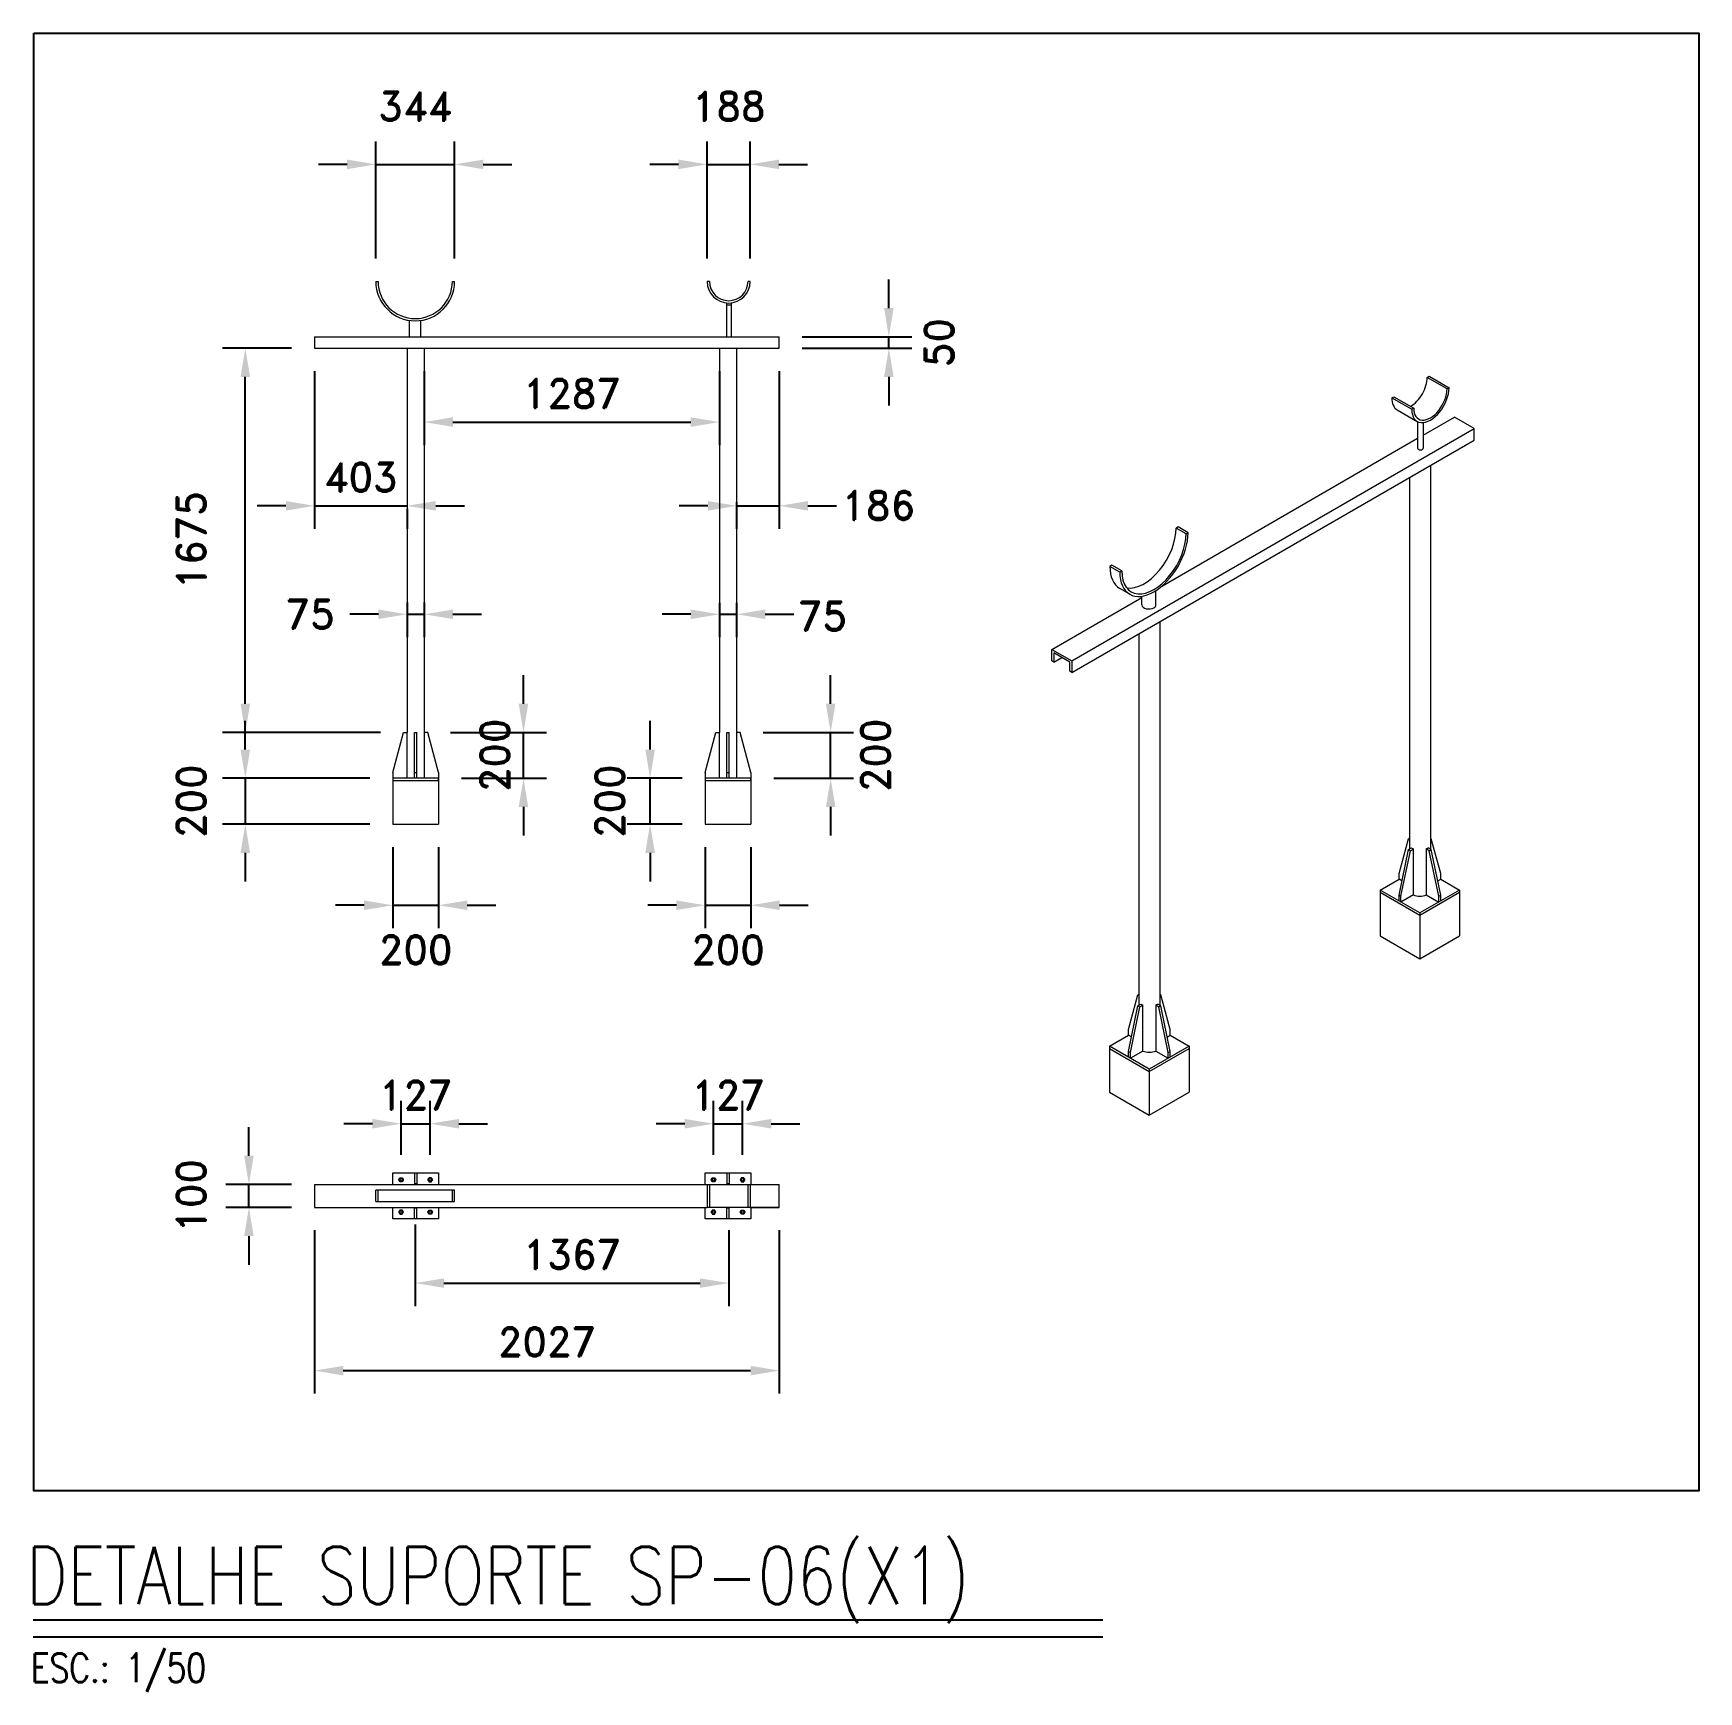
# Model space of a CAD drawing. Header units: millimetres. Extents: x -312439 to 477422, y -331570 to 212570.
# Drawn here: x 459876 to 467138, y 43130 to 50361 of the extents above; entities that cross this region are included whole.
import ezdxf
from ezdxf.enums import TextEntityAlignment as Align

# ---------------------------------------------------------------- set-up
doc = ezdxf.new("R2010")
doc.units = ezdxf.units.MM
for name, color, linetype in [('1', 7, 'Continuous'), ('2', 2, 'Continuous'), ('4', 4, 'Continuous')]:
    doc.layers.add(name, color=color, linetype=linetype)
doc.styles.add('ROMAND', font='ROMAND.SHX')
doc.styles.add('ROMANS', font='romans.shx', dxfattribs={"height": 187.5})
doc.dimstyles.new('1-50 (MILIMETRO)', dxfattribs={"dimscale": 0, "dimtxt": 125, "dimasz": 125, "dimexe": 100, "dimexo": 100, "dimgap": 50, "dimtad": 0, "dimdec": 0, "dimzin": 0, "dimdsep": 46, "dimtxsty": 'ROMAND', "dimcen": -390, "dimclrd": 1, "dimclre": 1, "dimclrt": 3, "dimadec": 0, "dimazin": 0, "dimtfac": 1, "dimtdec": 0, "dimtix": 1, "dimtmove": 2, "dimatfit": 2, "dimfxl": 1, "dimtvp": 1, "dimtolj": 1, "dimtzin": 0, "dimarcsym": 0})

# ---------------------------------------------------------------- blocks, each defined once
blk = doc.blocks.new('*D407')
at = {"color": 1, "lineweight": -2, "transparency": 16777216}
for p, q in [((461369.5, 49379.3), (461369.5, 49889.7)), ((461713.3, 49379.3), (461713.3, 49889.7)), ((461244.5, 49789.7), (461119.5, 49789.7)), ((461369.5, 49789.7), (461713.3, 49789.7)), ((461838.3, 49789.7), (461963.3, 49789.7))]:
    blk.add_line(p, q, dxfattribs=at)
at = {"color": 1, "transparency": 16777216}
for points in [[(461244.5, 49810.6), (461244.5, 49768.9), (461369.5, 49789.7)], [(461838.3, 49810.6), (461838.3, 49768.9), (461713.3, 49789.7)]]:
    blk.add_solid(points, dxfattribs=at)
at = {"layer": 'Defpoints', "color": 0, "transparency": 16777216}
for p in [(461713.3, 49789.7), (461369.5, 49279.3), (461713.3, 49279.3)]:
    blk.add_point(p, dxfattribs=at)
at = {"color": 3, "transparency": 16777216, "insert": (461541.4, 50043.5), "char_height": 125, "attachment_point": 5, "style": 'ROMAND'}
blk.add_mtext('\\A1;344', dxfattribs=at)
blk = doc.blocks.new('*D408')
at = {"color": 1, "lineweight": -2, "transparency": 16777216}
for p, q in [((462814.3, 49379.3), (462814.3, 49889.7)), ((463002.6, 49379.3), (463002.6, 49889.7)), ((462689.3, 49789.7), (462564.3, 49789.7)), ((462814.3, 49789.7), (463002.6, 49789.7)), ((463127.6, 49789.7), (463252.6, 49789.7))]:
    blk.add_line(p, q, dxfattribs=at)
at = {"color": 1, "transparency": 16777216}
for points in [[(462689.3, 49810.6), (462689.3, 49768.9), (462814.3, 49789.7)], [(463127.6, 49810.6), (463127.6, 49768.9), (463002.6, 49789.7)]]:
    blk.add_solid(points, dxfattribs=at)
at = {"layer": 'Defpoints', "color": 0, "transparency": 16777216}
for p in [(463002.6, 49789.7), (462814.3, 49279.3), (463002.6, 49279.3)]:
    blk.add_point(p, dxfattribs=at)
at = {"color": 3, "transparency": 16777216, "insert": (462908.4, 50043.5), "char_height": 125, "attachment_point": 5, "style": 'ROMAND'}
blk.add_mtext('\\A1;188', dxfattribs=at)
blk = doc.blocks.new('*D409')
at = {"color": 1, "lineweight": -2, "transparency": 16777216}
for p, q in [((463606.7, 49162.8), (463606.7, 49287.8)), ((463229, 49037.8), (463706.7, 49037.8)), ((463606.7, 48987.8), (463606.7, 49037.8)), ((463229, 48987.8), (463706.7, 48987.8)), ((463606.7, 48862.8), (463606.7, 48737.8))]:
    blk.add_line(p, q, dxfattribs=at)
at = {"color": 1, "transparency": 16777216}
for points in [[(463585.9, 49162.8), (463627.5, 49162.8), (463606.7, 49037.8)], [(463585.9, 48862.8), (463627.5, 48862.8), (463606.7, 48987.8)]]:
    blk.add_solid(points, dxfattribs=at)
at = {"layer": 'Defpoints', "color": 0, "transparency": 16777216}
for p in [(463129, 49037.8), (463606.7, 49037.8), (463129, 48987.8)]:
    blk.add_point(p, dxfattribs=at)
at = {"color": 3, "transparency": 16777216, "insert": (463825.4, 49012.7), "char_height": 125, "attachment_point": 5, "rotation": 90, "style": 'ROMAND'}
blk.add_mtext('\\A1;50', dxfattribs=at)
blk = doc.blocks.new('*D410')
at = {"color": 1, "lineweight": -2, "transparency": 16777216}
for p, q in [((461102.4, 48887.8), (461102.4, 48200.8)), ((460977.4, 48300.8), (460852.4, 48300.8)), ((461102.4, 48300.8), (461505.7, 48300.8)), ((461630.7, 48300.8), (461755.7, 48300.8)), ((461505.7, 48288.1), (461505.7, 48200.8))]:
    blk.add_line(p, q, dxfattribs=at)
at = {"color": 1, "transparency": 16777216}
for points in [[(460977.4, 48321.6), (460977.4, 48279.9), (461102.4, 48300.8)], [(461630.7, 48321.6), (461630.7, 48279.9), (461505.7, 48300.8)]]:
    blk.add_solid(points, dxfattribs=at)
at = {"layer": 'Defpoints', "color": 0, "transparency": 16777216}
for p in [(461102.4, 48987.8), (461505.7, 48388.1), (461505.7, 48300.8)]:
    blk.add_point(p, dxfattribs=at)
at = {"color": 3, "transparency": 16777216, "insert": (461304.1, 48425.8), "char_height": 125, "attachment_point": 5, "style": 'ROMAND'}
blk.add_mtext('\\A1;403', dxfattribs=at)
blk = doc.blocks.new('*D411')
at = {"color": 1, "lineweight": -2, "transparency": 16777216}
for p, q in [((461580.7, 48887.8), (461580.7, 48566)), ((462867.9, 48887.8), (462867.9, 48566)), ((461705.7, 48666), (462742.9, 48666))]:
    blk.add_line(p, q, dxfattribs=at)
at = {"color": 1, "transparency": 16777216}
for points in [[(461705.7, 48686.9), (461705.7, 48645.2), (461580.7, 48666)], [(462742.9, 48686.9), (462742.9, 48645.2), (462867.9, 48666)]]:
    blk.add_solid(points, dxfattribs=at)
at = {"layer": 'Defpoints', "color": 0, "transparency": 16777216}
for p in [(461580.7, 48987.8), (462867.9, 48987.8), (462867.9, 48666)]:
    blk.add_point(p, dxfattribs=at)
at = {"color": 3, "transparency": 16777216, "insert": (462224.3, 48791), "char_height": 125, "attachment_point": 5, "style": 'ROMAND'}
blk.add_mtext('\\A1;1287', dxfattribs=at)
blk = doc.blocks.new('*D404')
at = {"color": 1, "lineweight": -2, "transparency": 16777216}
for p, q in [((463129, 48887.8), (463129, 48200.8)), ((462817.9, 48300.8), (462692.9, 48300.8)), ((462942.9, 48316.5), (462942.9, 48200.8)), ((462942.9, 48300.8), (463129, 48300.8)), ((463254, 48300.8), (463379, 48300.8))]:
    blk.add_line(p, q, dxfattribs=at)
at = {"color": 1, "transparency": 16777216}
for points in [[(462817.9, 48321.6), (462817.9, 48279.9), (462942.9, 48300.8)], [(463254, 48321.6), (463254, 48279.9), (463129, 48300.8)]]:
    blk.add_solid(points, dxfattribs=at)
at = {"layer": 'Defpoints', "color": 0, "transparency": 16777216}
for p in [(463129, 48987.8), (462942.9, 48416.5), (463129, 48300.8)]:
    blk.add_point(p, dxfattribs=at)
at = {"color": 3, "transparency": 16777216, "insert": (463560.5, 48302.9), "char_height": 125, "attachment_point": 5, "style": 'ROMAND'}
blk.add_mtext('\\A1;186', dxfattribs=at)
blk = doc.blocks.new('*D412')
at = {"color": 1, "lineweight": -2, "transparency": 16777216}
for p, q in [((461443.2, 46812.6), (461443.2, 46459)), ((461643.2, 46812.6), (461643.2, 46459)), ((461318.2, 46559), (461193.2, 46559)), ((461443.2, 46559), (461643.2, 46559)), ((461768.2, 46559), (461893.2, 46559))]:
    blk.add_line(p, q, dxfattribs=at)
at = {"color": 1, "transparency": 16777216}
for points in [[(461318.2, 46579.9), (461318.2, 46538.2), (461443.2, 46559)], [(461768.2, 46579.9), (461768.2, 46538.2), (461643.2, 46559)]]:
    blk.add_solid(points, dxfattribs=at)
at = {"layer": 'Defpoints', "color": 0, "transparency": 16777216}
for p in [(461443.2, 46912.6), (461643.2, 46912.6), (461643.2, 46559)]:
    blk.add_point(p, dxfattribs=at)
at = {"color": 3, "transparency": 16777216, "insert": (461543.2, 46365.1), "char_height": 125, "attachment_point": 5, "style": 'ROMAND'}
blk.add_mtext('\\A1;200', dxfattribs=at)
blk = doc.blocks.new('*D413')
at = {"color": 1, "lineweight": -2, "transparency": 16777216}
for p, q in [((462805.4, 46812.6), (462805.4, 46459)), ((463005.4, 46812.6), (463005.4, 46459)), ((462680.4, 46559), (462555.4, 46559)), ((462805.4, 46559), (463005.4, 46559)), ((463130.4, 46559), (463255.4, 46559))]:
    blk.add_line(p, q, dxfattribs=at)
at = {"color": 1, "transparency": 16777216}
for points in [[(462680.4, 46579.9), (462680.4, 46538.2), (462805.4, 46559)], [(463130.4, 46579.9), (463130.4, 46538.2), (463005.4, 46559)]]:
    blk.add_solid(points, dxfattribs=at)
at = {"layer": 'Defpoints', "color": 0, "transparency": 16777216}
for p in [(462805.4, 46912.6), (463005.4, 46912.6), (463005.4, 46559)]:
    blk.add_point(p, dxfattribs=at)
at = {"color": 3, "transparency": 16777216, "insert": (462905.4, 46365.1), "char_height": 125, "attachment_point": 5, "style": 'ROMAND'}
blk.add_mtext('\\A1;200', dxfattribs=at)
blk = doc.blocks.new('*D414')
at = {"color": 1, "lineweight": -2, "transparency": 16777216}
for p, q in [((462565.6, 47237.6), (462565.6, 47362.6)), ((462705.4, 47112.6), (462465.6, 47112.6)), ((462565.6, 46912.6), (462565.6, 47112.6)), ((462705.4, 46912.6), (462465.6, 46912.6)), ((462565.6, 46787.6), (462565.6, 46662.6))]:
    blk.add_line(p, q, dxfattribs=at)
at = {"color": 1, "transparency": 16777216}
for points in [[(462544.7, 47237.6), (462586.4, 47237.6), (462565.6, 47112.6)], [(462544.7, 46787.6), (462586.4, 46787.6), (462565.6, 46912.6)]]:
    blk.add_solid(points, dxfattribs=at)
at = {"layer": 'Defpoints', "color": 0, "transparency": 16777216}
for p in [(462565.6, 47112.6), (462805.4, 47112.6), (462805.4, 46912.6)]:
    blk.add_point(p, dxfattribs=at)
at = {"color": 3, "transparency": 16777216, "insert": (462389.6, 47012.6), "char_height": 125, "attachment_point": 5, "rotation": 90, "style": 'ROMAND'}
blk.add_mtext('\\A1;200', dxfattribs=at)
blk = doc.blocks.new('*D415')
at = {"color": 1, "lineweight": -2, "transparency": 16777216}
for p, q in [((463352.9, 47437.6), (463352.9, 47562.6)), ((463057.9, 47312.6), (463452.9, 47312.6)), ((463352.9, 47112.6), (463352.9, 47312.6)), ((463105.4, 47112.6), (463452.9, 47112.6)), ((463352.9, 46987.6), (463352.9, 46862.6))]:
    blk.add_line(p, q, dxfattribs=at)
at = {"color": 1, "transparency": 16777216}
for points in [[(463332.1, 47437.6), (463373.8, 47437.6), (463352.9, 47312.6)], [(463332.1, 46987.6), (463373.8, 46987.6), (463352.9, 47112.6)]]:
    blk.add_solid(points, dxfattribs=at)
at = {"layer": 'Defpoints', "color": 0, "transparency": 16777216}
for p in [(462957.9, 47312.6), (463352.9, 47312.6), (463005.4, 47112.6)]:
    blk.add_point(p, dxfattribs=at)
at = {"color": 3, "transparency": 16777216, "insert": (463548.3, 47212.6), "char_height": 125, "attachment_point": 5, "rotation": 90, "style": 'ROMAND'}
blk.add_mtext('\\A1;200', dxfattribs=at)
blk = doc.blocks.new('*D416')
at = {"color": 1, "lineweight": -2, "transparency": 16777216}
for p, q in [((461002.4, 48987.8), (460700.5, 48987.8)), ((460800.5, 47437.6), (460800.5, 48862.8)), ((461390.7, 47312.6), (460700.5, 47312.6))]:
    blk.add_line(p, q, dxfattribs=at)
at = {"color": 1, "transparency": 16777216}
for points in [[(460779.7, 48862.8), (460821.4, 48862.8), (460800.5, 48987.8)], [(460779.7, 47437.6), (460821.4, 47437.6), (460800.5, 47312.6)]]:
    blk.add_solid(points, dxfattribs=at)
at = {"layer": 'Defpoints', "color": 0, "transparency": 16777216}
for p in [(460800.5, 48987.8), (461102.4, 48987.8), (461490.7, 47312.6)]:
    blk.add_point(p, dxfattribs=at)
at = {"color": 3, "transparency": 16777216, "insert": (460564.6, 48150.2), "char_height": 125, "attachment_point": 5, "rotation": 90, "style": 'ROMAND'}
blk.add_mtext('\\A1;1675', dxfattribs=at)
blk = doc.blocks.new('*D417')
at = {"color": 1, "lineweight": -2, "transparency": 16777216}
for p, q in [((460800.5, 47237.6), (460800.5, 47362.6)), ((461343.2, 47112.6), (460700.5, 47112.6)), ((460800.5, 47112.6), (460800.5, 46912.6)), ((461343.2, 46912.6), (460700.5, 46912.6)), ((460800.5, 46787.6), (460800.5, 46662.6))]:
    blk.add_line(p, q, dxfattribs=at)
at = {"color": 1, "transparency": 16777216}
for points in [[(460779.7, 47237.6), (460821.4, 47237.6), (460800.5, 47112.6)], [(460779.7, 46787.6), (460821.4, 46787.6), (460800.5, 46912.6)]]:
    blk.add_solid(points, dxfattribs=at)
at = {"layer": 'Defpoints', "color": 0, "transparency": 16777216}
for p in [(461443.2, 47112.6), (460800.5, 46912.6), (461443.2, 46912.6)]:
    blk.add_point(p, dxfattribs=at)
at = {"color": 3, "transparency": 16777216, "insert": (460564.6, 47012.6), "char_height": 125, "attachment_point": 5, "rotation": 90, "style": 'ROMAND'}
blk.add_mtext('\\A1;200', dxfattribs=at)
blk = doc.blocks.new('*D418')
at = {"color": 1, "lineweight": -2, "transparency": 16777216}
for p, q in [((462013.4, 47437.6), (462013.4, 47562.6)), ((461695.7, 47312.6), (462113.4, 47312.6)), ((462013.4, 47112.6), (462013.4, 47312.6)), ((461743.2, 47112.6), (462113.4, 47112.6)), ((462013.4, 46987.6), (462013.4, 46862.6))]:
    blk.add_line(p, q, dxfattribs=at)
at = {"color": 1, "transparency": 16777216}
for points in [[(461992.5, 47437.6), (462034.2, 47437.6), (462013.4, 47312.6)], [(461992.5, 46987.6), (462034.2, 46987.6), (462013.4, 47112.6)]]:
    blk.add_solid(points, dxfattribs=at)
at = {"layer": 'Defpoints', "color": 0, "transparency": 16777216}
for p in [(461595.7, 47312.6), (462013.4, 47312.6), (461643.2, 47112.6)]:
    blk.add_point(p, dxfattribs=at)
at = {"color": 3, "transparency": 16777216, "insert": (461888.4, 47212.6), "char_height": 125, "attachment_point": 5, "rotation": 90, "style": 'ROMAND'}
blk.add_mtext('\\A1;200', dxfattribs=at)
blk = doc.blocks.new('*D419')
at = {"color": 1, "lineweight": -2, "transparency": 16777216}
for p, q in [((461541.4, 45166.5), (461541.4, 44811.3)), ((462908.4, 45141.5), (462908.4, 44811.3)), ((461666.4, 44911.3), (462783.4, 44911.3))]:
    blk.add_line(p, q, dxfattribs=at)
at = {"color": 1, "transparency": 16777216}
for points in [[(461666.4, 44932.2), (461666.4, 44890.5), (461541.4, 44911.3)], [(462783.4, 44932.2), (462783.4, 44890.5), (462908.4, 44911.3)]]:
    blk.add_solid(points, dxfattribs=at)
at = {"layer": 'Defpoints', "color": 0, "transparency": 16777216}
for p in [(461541.4, 45266.5), (462908.4, 45241.5), (462908.4, 44911.3)]:
    blk.add_point(p, dxfattribs=at)
at = {"color": 3, "transparency": 16777216, "insert": (462224.9, 45036.3), "char_height": 125, "attachment_point": 5, "style": 'ROMAND'}
blk.add_mtext('\\A1;1367', dxfattribs=at)
blk = doc.blocks.new('*D420')
at = {"color": 1, "lineweight": -2, "transparency": 16777216}
for p, q in [((461102.4, 45141.5), (461102.4, 44429.8)), ((463129, 45141.5), (463129, 44429.8)), ((461227.4, 44529.8), (463004, 44529.8))]:
    blk.add_line(p, q, dxfattribs=at)
at = {"color": 1, "transparency": 16777216}
for points in [[(461227.4, 44550.6), (461227.4, 44508.9), (461102.4, 44529.8)], [(463004, 44550.6), (463004, 44508.9), (463129, 44529.8)]]:
    blk.add_solid(points, dxfattribs=at)
at = {"layer": 'Defpoints', "color": 0, "transparency": 16777216}
for p in [(461102.4, 45241.5), (463129, 45241.5), (463129, 44529.8)]:
    blk.add_point(p, dxfattribs=at)
at = {"color": 3, "transparency": 16777216, "insert": (462115.7, 44654.8), "char_height": 125, "attachment_point": 5, "style": 'ROMAND'}
blk.add_mtext('\\A1;2027', dxfattribs=at)
blk = doc.blocks.new('*D421')
at = {"color": 1, "lineweight": -2, "transparency": 16777216}
for p, q in [((461479.8, 45470.6), (461479.8, 45706.4)), ((461606.6, 45470.6), (461606.6, 45706.4)), ((461354.8, 45606.4), (461229.8, 45606.4)), ((461479.8, 45606.4), (461606.6, 45606.4)), ((461731.6, 45606.4), (461856.6, 45606.4))]:
    blk.add_line(p, q, dxfattribs=at)
at = {"color": 1, "transparency": 16777216}
for points in [[(461354.8, 45627.2), (461354.8, 45585.6), (461479.8, 45606.4)], [(461731.6, 45627.2), (461731.6, 45585.6), (461606.6, 45606.4)]]:
    blk.add_solid(points, dxfattribs=at)
at = {"layer": 'Defpoints', "color": 0, "transparency": 16777216}
for p in [(461606.6, 45606.4), (461479.8, 45370.6), (461606.6, 45370.6)]:
    blk.add_point(p, dxfattribs=at)
at = {"color": 3, "transparency": 16777216, "insert": (461543.2, 45731.4), "char_height": 125, "attachment_point": 5, "style": 'ROMAND'}
blk.add_mtext('\\A1;127', dxfattribs=at)
blk = doc.blocks.new('*D422')
at = {"color": 1, "lineweight": -2, "transparency": 16777216}
for p, q in [((462842, 45470.6), (462842, 45706.4)), ((462968.8, 45470.6), (462968.8, 45706.4)), ((462717, 45606.4), (462592, 45606.4)), ((462842, 45606.4), (462968.8, 45606.4)), ((463093.8, 45606.4), (463218.8, 45606.4))]:
    blk.add_line(p, q, dxfattribs=at)
at = {"color": 1, "transparency": 16777216}
for points in [[(462717, 45627.2), (462717, 45585.6), (462842, 45606.4)], [(463093.8, 45627.2), (463093.8, 45585.6), (462968.8, 45606.4)]]:
    blk.add_solid(points, dxfattribs=at)
at = {"layer": 'Defpoints', "color": 0, "transparency": 16777216}
for p in [(462968.8, 45606.4), (462842, 45370.6), (462968.8, 45370.6)]:
    blk.add_point(p, dxfattribs=at)
at = {"color": 3, "transparency": 16777216, "insert": (462905.4, 45731.4), "char_height": 125, "attachment_point": 5, "style": 'ROMAND'}
blk.add_mtext('\\A1;127', dxfattribs=at)
blk = doc.blocks.new('*D423')
at = {"color": 1, "lineweight": -2, "transparency": 16777216}
for p, q in [((460816.3, 45466.5), (460816.3, 45591.5)), ((461002.4, 45341.5), (460716.3, 45341.5)), ((460816.3, 45241.5), (460816.3, 45341.5)), ((461002.4, 45241.5), (460716.3, 45241.5)), ((460816.3, 45116.5), (460816.3, 44991.5))]:
    blk.add_line(p, q, dxfattribs=at)
at = {"color": 1, "transparency": 16777216}
for points in [[(460795.4, 45466.5), (460837.1, 45466.5), (460816.3, 45341.5)], [(460795.4, 45116.5), (460837.1, 45116.5), (460816.3, 45241.5)]]:
    blk.add_solid(points, dxfattribs=at)
at = {"layer": 'Defpoints', "color": 0, "transparency": 16777216}
for p in [(460816.3, 45341.5), (461102.4, 45341.5), (461102.4, 45241.5)]:
    blk.add_point(p, dxfattribs=at)
at = {"color": 3, "transparency": 16777216, "insert": (460564.4, 45291.5), "char_height": 125, "attachment_point": 5, "rotation": 90, "style": 'ROMAND'}
blk.add_mtext('\\A1;100', dxfattribs=at)
blk = doc.blocks.new('*D405')
at = {"color": 1, "lineweight": -2, "transparency": 16777216}
for p, q in [((461505.7, 47879.5), (461505.7, 47727.8)), ((461580.7, 47879.5), (461580.7, 47727.8)), ((461380.7, 47827.8), (461255.7, 47827.8)), ((461505.7, 47827.8), (461580.7, 47827.8)), ((461705.7, 47827.8), (461830.7, 47827.8))]:
    blk.add_line(p, q, dxfattribs=at)
at = {"color": 1, "transparency": 16777216}
for points in [[(461380.7, 47848.7), (461380.7, 47807), (461505.7, 47827.8)], [(461705.7, 47848.7), (461705.7, 47807), (461580.7, 47827.8)]]:
    blk.add_solid(points, dxfattribs=at)
at = {"layer": 'Defpoints', "color": 0, "transparency": 16777216}
for p in [(461505.7, 47979.5), (461580.7, 47979.5), (461580.7, 47827.8)]:
    blk.add_point(p, dxfattribs=at)
at = {"color": 3, "transparency": 16777216, "insert": (461083.4, 47827.8), "char_height": 125, "attachment_point": 5, "style": 'ROMAND'}
blk.add_mtext('\\A1;75', dxfattribs=at)
blk = doc.blocks.new('*D406')
at = {"color": 1, "lineweight": -2, "transparency": 16777216}
for p, q in [((462867.9, 47877.2), (462867.9, 47727.8)), ((462942.9, 47877.2), (462942.9, 47727.8)), ((462742.9, 47827.8), (462617.9, 47827.8)), ((462867.9, 47827.8), (462942.9, 47827.8)), ((463067.9, 47827.8), (463192.9, 47827.8))]:
    blk.add_line(p, q, dxfattribs=at)
at = {"color": 1, "transparency": 16777216}
for points in [[(462742.9, 47848.7), (462742.9, 47807), (462867.9, 47827.8)], [(463067.9, 47848.7), (463067.9, 47807), (462942.9, 47827.8)]]:
    blk.add_solid(points, dxfattribs=at)
at = {"layer": 'Defpoints', "color": 0, "transparency": 16777216}
for p in [(462867.9, 47977.2), (462942.9, 47977.2), (462942.9, 47827.8)]:
    blk.add_point(p, dxfattribs=at)
at = {"color": 3, "transparency": 16777216, "insert": (463317.3, 47820), "char_height": 125, "attachment_point": 5, "style": 'ROMAND'}
blk.add_mtext('\\A1;75', dxfattribs=at)

msp = doc.modelspace()

# ---------------------------------------------------------------- linework, layer by layer
at = {"color": 3, "linetype": 'Continuous', "lineweight": 0, "extrusion": (0, 1, 0)}
for p, q in [((461369.469, 49279.296), (461379.469, 49279.296)), ((461703.269, 49279.296), (461713.269, 49279.296)), ((462824.267, 49279.309), (462814.267, 49279.309)), ((463002.567, 49279.309), (462992.567, 49279.309)), ((462898.417, 49185.691), (462898.417, 49037.796)), ((462918.417, 49175.159), (462898.417, 49175.159)), ((462918.417, 49185.691), (462918.417, 49037.796)), ((461516.369, 49037.796), (461516.369, 49109.223)), ((461566.369, 49037.796), (461566.369, 49109.223)), ((461102.44, 49037.796), (461102.44, 48987.796)), ((461102.44, 49037.796), (463129.024, 49037.796)), ((463129.024, 48987.796), (463129.024, 49037.796)), ((461102.44, 48987.796), (463129.024, 48987.796)), ((461505.693, 48987.796), (461505.693, 47312.636)), ((461580.693, 48987.796), (461580.693, 47312.636)), ((462867.924, 48987.796), (462867.924, 47312.636)), ((462942.924, 48987.796), (462942.924, 47312.636)), ((461443.193, 47137.636), (461490.693, 47312.636)), ((461490.693, 47312.636), (461506.027, 47312.636)), ((461506.027, 47112.636), (461506.027, 47312.636)), ((461538.193, 47112.636), (461538.193, 47312.636)), ((461538.193, 47312.636), (461548.193, 47312.636)), ((461548.193, 47112.636), (461548.193, 47312.636)), ((461595.693, 47312.636), (461580.358, 47312.636)), ((461580.358, 47312.636), (461580.358, 47112.636)), ((461643.193, 47137.636), (461595.693, 47312.636)), ((462805.424, 47137.636), (462852.924, 47312.636)), ((462852.924, 47312.636), (462868.259, 47312.636)), ((462868.259, 47112.636), (462868.259, 47312.636)), ((462900.424, 47112.636), (462900.424, 47312.636)), ((462900.424, 47312.636), (462910.424, 47312.636)), ((462910.424, 47112.636), (462910.424, 47312.636)), ((462957.924, 47312.636), (462942.589, 47312.636)), ((462942.589, 47312.636), (462942.589, 47112.636)), ((463005.424, 47137.636), (462957.924, 47312.636)), ((461443.193, 47137.636), (461443.193, 46912.636)), ((461538.193, 47137.636), (461548.193, 47137.636)), ((461643.193, 47137.636), (461643.193, 46912.636)), ((462805.424, 47137.636), (462805.424, 46912.636)), ((462900.424, 47137.636), (462910.424, 47137.636)), ((463005.424, 47137.636), (463005.424, 46912.636)), ((461643.193, 47112.636), (461443.193, 47112.636)), ((461443.193, 47102.636), (461643.193, 47102.636)), ((461643.193, 47102.636), (461643.193, 47112.636)), ((463005.424, 47112.636), (462805.424, 47112.636)), ((462805.424, 47102.636), (463005.424, 47102.636)), ((463005.424, 47102.636), (463005.424, 47112.636)), ((461443.193, 46912.636), (461643.193, 46912.636)), ((462805.424, 46912.636), (463005.424, 46912.636))]:
    msp.add_line(p, q, dxfattribs=at)
at = {"color": 3, "linetype": 'Continuous', "lineweight": 0, "extrusion": (1.66533e-16, 0.816497, 0.57735)}
for p, q in [((465954.322, 48860.773), (465962.982, 48865.773)), ((466040.924, 48810.773), (465954.322, 48860.773)), ((465962.982, 48865.773), (466049.585, 48815.773)), ((466049.585, 48815.773), (466040.924, 48810.773)), ((465799.909, 48771.623), (465808.57, 48776.623)), ((465799.909, 48771.623), (465886.512, 48721.623)), ((465808.57, 48776.623), (465895.172, 48726.623)), ((465823.791, 48718.837), (465910.393, 48668.837)), ((465895.172, 48726.623), (465886.512, 48721.623)), ((465912.5, 48667.707), (465912.5, 48552.185)), ((465936.994, 48609.256), (466072.496, 48687.488)), ((465936.994, 48663.715), (465936.994, 48552.185)), ((466159.099, 48637.488), (466072.496, 48687.488)), ((464404.026, 47624.196), (466159.099, 48637.488)), ((464404.026, 47574.196), (466159.099, 48587.488)), ((464799.52, 47952.535), (465912.5, 48595.114)), ((466159.099, 48587.488), (466159.099, 48637.488)), ((465968.082, 48477.205), (465968.082, 46804.011)), ((465876.226, 48424.172), (465876.226, 46804.011)), ((464868.068, 48208.611), (464859.408, 48203.611)), ((464902.709, 48178.611), (464859.408, 48203.611)), ((464911.369, 48183.611), (464868.068, 48208.611)), ((464902.709, 48178.611), (464911.369, 48183.611)), ((464578.989, 48041.711), (464570.328, 48036.711)), ((464613.63, 48011.711), (464570.328, 48036.711)), ((464622.29, 48016.711), (464578.989, 48041.711)), ((464613.63, 48011.711), (464622.29, 48016.711)), ((464657.232, 47915.333), (464613.931, 47940.333)), ((464771.467, 47868.661), (464771.467, 47931.251)), ((464317.424, 47674.196), (464710.23, 47900.983)), ((464710.23, 47868.661), (464710.23, 47906.527)), ((464788.356, 47796.089), (464788.356, 46122.896)), ((464696.5, 47743.056), (464696.5, 46122.896)), ((464317.424, 47674.196), (464404.026, 47624.196)), ((464317.424, 47624.196), (464317.424, 47674.196)), ((464395.366, 47619.196), (464326.084, 47659.196)), ((464326.084, 47659.196), (464326.084, 47619.196)), ((464326.084, 47619.196), (464360.725, 47639.196)), ((464326.084, 47619.196), (464317.424, 47624.196)), ((464395.366, 47579.196), (464395.366, 47619.196)), ((464404.026, 47574.196), (464395.366, 47579.196)), ((464404.026, 47624.196), (464404.026, 47574.196)), ((465831.222, 46698.028), (465872.358, 46849.278)), ((465876.226, 46851.511), (465872.358, 46849.278)), ((465872.358, 46849.278), (465876.226, 46847.045)), ((465971.951, 46849.278), (465968.082, 46851.511)), ((465971.951, 46849.278), (465968.082, 46847.045)), ((466013.087, 46698.028), (465971.951, 46849.278)), ((465831.222, 46603.028), (465872.358, 46801.778)), ((465839.882, 46598.028), (465881.018, 46796.778)), ((465872.358, 46801.778), (465885.638, 46809.445)), ((465872.358, 46801.778), (465881.018, 46796.778)), ((465881.018, 46796.778), (465894.299, 46804.445)), ((465894.299, 46604.445), (465894.299, 46804.445)), ((465963.291, 46796.778), (465950.01, 46804.445)), ((465950.01, 46804.445), (465950.01, 46604.445)), ((465971.951, 46801.778), (465958.671, 46809.445)), ((465963.291, 46796.778), (465971.951, 46801.778)), ((466004.427, 46598.028), (465963.291, 46796.778)), ((466013.087, 46603.028), (465971.951, 46801.778)), ((465831.222, 46673.028), (465831.222, 46698.028)), ((466013.087, 46673.028), (466013.087, 46698.028)), ((465748.949, 46625.528), (465831.222, 46673.028)), ((465748.949, 46625.528), (465748.949, 46425.528)), ((465922.154, 46525.528), (465748.949, 46625.528)), ((465844.163, 46665.556), (465831.222, 46673.028)), ((466095.36, 46625.528), (465922.154, 46525.528)), ((466000.145, 46665.556), (466013.087, 46673.028)), ((466013.087, 46673.028), (466095.36, 46625.528)), ((466095.36, 46625.528), (466095.36, 46425.528)), ((465748.949, 46615.528), (465922.154, 46515.528)), ((465831.222, 46603.028), (465839.882, 46598.028)), ((465831.222, 46578.028), (465831.222, 46603.028)), ((465894.299, 46604.445), (465839.882, 46573.028)), ((465839.882, 46573.028), (465839.882, 46598.028)), ((465922.154, 46515.528), (466095.36, 46615.528)), ((465950.01, 46604.445), (466004.427, 46573.028)), ((466004.427, 46598.028), (466013.087, 46603.028)), ((466004.427, 46573.028), (466004.427, 46598.028)), ((466013.087, 46578.028), (466013.087, 46603.028)), ((465922.154, 46525.528), (465922.154, 46325.528)), ((465748.949, 46425.528), (465922.154, 46325.528)), ((465922.154, 46325.528), (466095.36, 46425.528)), ((464651.495, 46016.912), (464692.631, 46168.162)), ((464651.495, 45921.912), (464692.631, 46120.662)), ((464660.155, 45916.912), (464701.292, 46115.662)), ((464696.5, 46170.396), (464692.631, 46168.162)), ((464692.631, 46168.162), (464696.5, 46165.929)), ((464692.631, 46120.662), (464705.912, 46128.33)), ((464692.631, 46120.662), (464701.292, 46115.662)), ((464701.292, 46115.662), (464714.572, 46123.33)), ((464714.572, 45923.33), (464714.572, 46123.33)), ((464783.564, 46115.662), (464770.284, 46123.33)), ((464770.284, 46123.33), (464770.284, 45923.33)), ((464792.224, 46120.662), (464778.944, 46128.33)), ((464783.564, 46115.662), (464792.224, 46120.662)), ((464824.7, 45916.912), (464783.564, 46115.662)), ((464792.224, 46168.162), (464788.356, 46170.396)), ((464792.224, 46168.162), (464788.356, 46165.929)), ((464833.36, 46016.912), (464792.224, 46168.162)), ((464833.36, 45921.912), (464792.224, 46120.662)), ((464569.223, 45944.412), (464651.495, 45991.912)), ((464651.495, 45991.912), (464651.495, 46016.912)), ((464664.437, 45984.441), (464651.495, 45991.912)), ((464820.419, 45984.441), (464833.36, 45991.912)), ((464833.36, 45991.912), (464833.36, 46016.912)), ((464833.36, 45991.912), (464915.633, 45944.412)), ((464569.223, 45944.412), (464569.223, 45744.412)), ((464742.428, 45844.412), (464569.223, 45944.412)), ((464569.223, 45934.412), (464742.428, 45834.412)), ((464651.495, 45921.912), (464660.155, 45916.912)), ((464651.495, 45896.912), (464651.495, 45921.912)), ((464714.572, 45923.33), (464660.155, 45891.912)), ((464660.155, 45891.912), (464660.155, 45916.912)), ((464915.633, 45944.412), (464742.428, 45844.412)), ((464742.428, 45834.412), (464915.633, 45934.412)), ((464770.284, 45923.33), (464824.7, 45891.912)), ((464824.7, 45916.912), (464833.36, 45921.912)), ((464824.7, 45891.912), (464824.7, 45916.912)), ((464833.36, 45896.912), (464833.36, 45921.912)), ((464915.633, 45944.412), (464915.633, 45744.412)), ((464742.428, 45844.412), (464742.428, 45644.412)), ((464569.223, 45744.412), (464742.428, 45644.412)), ((464742.428, 45644.412), (464915.633, 45744.412))]:
    msp.add_line(p, q, dxfattribs=at)
at = {"color": 3, "linetype": 'Continuous', "lineweight": 0}
for p, q in [((461443.193, 45341.538), (461443.193, 45391.538)), ((461443.193, 45391.538), (461643.193, 45391.538)), ((461538.193, 45391.538), (461538.193, 45341.538)), ((461548.193, 45391.538), (461548.193, 45341.538)), ((461643.193, 45391.538), (461643.193, 45341.538)), ((462805.424, 45341.538), (462805.424, 45391.538)), ((462805.424, 45391.538), (463005.424, 45391.538)), ((462900.424, 45391.538), (462900.424, 45341.538)), ((462910.424, 45391.538), (462910.424, 45341.538)), ((463005.424, 45391.538), (463005.424, 45341.538)), ((461102.44, 45341.538), (461102.44, 45241.538)), ((461102.44, 45341.538), (462814.267, 45341.538)), ((461713.269, 45316.538), (461369.469, 45316.538)), ((461369.469, 45266.538), (461369.469, 45316.538)), ((461379.469, 45266.538), (461379.469, 45316.538)), ((461548.193, 45344.038), (461538.193, 45344.038)), ((461703.269, 45266.538), (461703.269, 45316.538)), ((461713.269, 45266.538), (461713.269, 45316.538)), ((462814.267, 45341.538), (462814.267, 45241.538)), ((462814.267, 45341.538), (463129.024, 45341.538)), ((462824.267, 45341.538), (462824.267, 45241.538)), ((462847.05, 45353.251), (462837.005, 45353.251)), ((462910.424, 45344.038), (462900.424, 45344.038)), ((462992.567, 45241.538), (462992.567, 45341.538)), ((463002.567, 45341.538), (463002.567, 45241.538)), ((463129.024, 45241.538), (463129.024, 45341.538)), ((461102.44, 45241.538), (462814.267, 45241.538)), ((461369.469, 45266.538), (461713.269, 45266.538)), ((461379.469, 45266.538), (461703.269, 45266.538)), ((461443.193, 45191.538), (461443.193, 45241.538)), ((461538.193, 45191.538), (461538.193, 45241.538)), ((461548.193, 45191.538), (461548.193, 45241.538)), ((461643.193, 45241.538), (461643.193, 45191.538)), ((462805.424, 45191.538), (462805.424, 45241.538)), ((463129.024, 45241.538), (462814.267, 45241.538)), ((462900.424, 45191.538), (462900.424, 45241.538)), ((462910.424, 45191.538), (462910.424, 45241.538)), ((463002.567, 45241.538), (463129.024, 45241.538)), ((463005.424, 45241.538), (463005.424, 45191.538)), ((461643.193, 45191.538), (461443.193, 45191.538)), ((461538.193, 45239.038), (461548.193, 45239.038)), ((463005.424, 45191.538), (462805.424, 45191.538)), ((462900.424, 45239.038), (462910.424, 45239.038))]:
    msp.add_line(p, q, dxfattribs=at)
msp.add_lwpolyline([(459878.848, 50361.263), (467137.966, 50361.263), (467137.966, 44005.723), (459878.848, 44005.723)], close=True)
for centre, radius in [((461479.797, 45361.95), 8.699), ((461479.797, 45361.95), 5.444), ((461606.588, 45361.95), 8.699), ((461606.588, 45361.95), 5.444), ((462842.028, 45361.95), 8.699), ((462842.028, 45361.95), 5.444), ((462968.819, 45361.95), 8.699), ((462968.819, 45361.95), 5.444), ((461479.797, 45221.125), 8.699), ((461479.797, 45221.125), 5.444), ((461606.588, 45221.125), 8.699), ((461606.588, 45221.125), 5.444), ((462842.028, 45221.125), 8.699), ((462842.028, 45221.125), 5.444), ((462968.819, 45221.125), 8.699), ((462968.819, 45221.125), 5.444)]:
    msp.add_circle(centre, radius, dxfattribs=at)
for centre, radius, start, end in [((461541.369, 49279.296), 171.9, 180, 359.9999824), ((461541.369, 49279.296), 161.9, 180, 0), ((461541.369, 49279.296), 171.9, 270, 0), ((462908.417, 49279.309), 94.15, 180, 0), ((462908.417, 49279.309), 84.15, 180, 0), ((461606.588, 45361.95), 8.699, 30, 90)]:
    msp.add_arc(centre, radius, start, end, dxfattribs=at)
for centre, major_axis, start_param, end_param in [((465881.446, 48818.698), (-51.531, -89.255), 0.78539816, 2.35619449), ((465968.048, 48768.698), (-57.655, -99.861), 5.49778714, 8.6393798), ((465968.048, 48768.698), (-51.531, -89.255), 5.49778714, 8.6393798), ((465881.446, 48818.698), (-57.655, -99.861), 5.49778714, 6.28318531), ((465924.747, 48552.185), (-12.247, 0), 0, 3.14159265), ((464762.499, 48097.661), (-99.143, -171.721), 5.49778714, 8.6393798), ((464719.198, 48122.661), (-99.143, -171.721), 0.22015167, 2.35619449), ((464762.499, 48097.661), (-105.267, -182.327), 0.78539816, 2.35619449), ((464719.198, 48122.661), (105.267, 182.327), 2.35619449, 3.14159265), ((464762.499, 48097.661), (-105.267, -182.327), 5.49778714, 7.06858347), ((464740.849, 47868.661), (30.619, 0), 3.14159265, 5.49778714), ((464740.849, 47868.661), (30.619, 0), 5.49778714, 6.28318531), ((465922.154, 46825.528), (45.928, 0), 3.79325923, 4.06072241), ((465922.154, 46825.528), (-45.928, 0), 2.2224629, 2.48992608), ((465922.154, 46625.528), (45.928, 0), 4.06072241, 5.36405555), ((464742.428, 46144.412), (45.928, 0), 3.79325923, 4.06072241), ((464742.428, 46144.412), (-45.928, 0), 2.2224629, 2.48992608), ((464742.428, 45944.412), (45.928, 0), 4.06072241, 5.36405555)]:
    msp.add_ellipse(centre, major_axis=major_axis, ratio=0.57735027, start_param=start_param, end_param=end_param, dxfattribs=at)
for points in [[(461469.752, 45361.95), (461471.098, 45364.281), (461472.263, 45366.3)], [(461472.263, 45357.601), (461471.098, 45359.619), (461469.752, 45361.95)], [(461472.263, 45366.3), (461473.429, 45368.319), (461474.774, 45370.65)], [(461474.774, 45353.251), (461473.429, 45355.582), (461472.263, 45357.601)], [(461474.774, 45370.65), (461477.466, 45370.65), (461479.797, 45370.65)], [(461479.797, 45353.251), (461477.466, 45353.251), (461474.774, 45353.251)], [(461479.797, 45370.65), (461482.128, 45370.65), (461484.819, 45370.65)], [(461484.819, 45353.251), (461482.128, 45353.251), (461479.797, 45353.251)], [(461484.819, 45370.65), (461486.165, 45368.319), (461487.331, 45366.3)], [(461487.331, 45357.601), (461486.165, 45355.582), (461484.819, 45353.251)], [(461487.331, 45366.3), (461488.496, 45364.281), (461489.842, 45361.95)], [(461489.842, 45361.95), (461488.496, 45359.619), (461487.331, 45357.601)], [(461599.055, 45366.3), (461597.889, 45364.281), (461596.543, 45361.95)], [(461596.543, 45361.95), (461597.889, 45359.619), (461599.055, 45357.601)], [(461601.566, 45370.65), (461600.22, 45368.319), (461599.055, 45366.3)], [(461599.055, 45357.601), (461600.22, 45355.582), (461601.566, 45353.251)], [(461606.588, 45370.65), (461604.258, 45370.65), (461601.566, 45370.65)], [(461601.566, 45353.251), (461604.258, 45353.251), (461606.588, 45353.251)], [(461611.611, 45370.65), (461608.919, 45370.65), (461606.588, 45370.65)], [(461606.588, 45353.251), (461608.919, 45353.251), (461611.611, 45353.251)], [(461614.122, 45366.3), (461612.957, 45368.319), (461611.611, 45370.65)], [(461611.611, 45353.251), (461612.957, 45355.582), (461614.122, 45357.601)], [(461616.633, 45361.95), (461615.288, 45364.281), (461614.122, 45366.3)], [(461614.122, 45357.601), (461615.288, 45359.619), (461616.633, 45361.95)], [(462831.983, 45361.95), (462833.329, 45364.281), (462834.494, 45366.3)], [(462834.494, 45357.601), (462833.329, 45359.619), (462831.983, 45361.95)], [(462834.494, 45366.3), (462835.66, 45368.319), (462837.005, 45370.65)], [(462837.005, 45353.251), (462835.66, 45355.582), (462834.494, 45357.601)], [(462837.005, 45370.65), (462839.697, 45370.65), (462842.028, 45370.65)], [(462842.028, 45370.65), (462844.359, 45370.65), (462847.05, 45370.65)], [(462847.05, 45370.65), (462848.396, 45368.319), (462849.562, 45366.3)], [(462849.562, 45357.601), (462848.396, 45355.582), (462847.05, 45353.251)], [(462849.562, 45366.3), (462850.727, 45364.281), (462852.073, 45361.95)], [(462852.073, 45361.95), (462850.727, 45359.619), (462849.562, 45357.601)], [(462961.286, 45366.3), (462960.12, 45364.281), (462958.774, 45361.95)], [(462958.774, 45361.95), (462960.12, 45359.619), (462961.286, 45357.601)], [(462963.797, 45370.65), (462962.451, 45368.319), (462961.286, 45366.3)], [(462961.286, 45357.601), (462962.451, 45355.582), (462963.797, 45353.251)], [(462968.819, 45370.65), (462966.489, 45370.65), (462963.797, 45370.65)], [(462963.797, 45353.251), (462966.489, 45353.251), (462968.819, 45353.251)], [(462973.842, 45370.65), (462971.15, 45370.65), (462968.819, 45370.65)], [(462968.819, 45353.251), (462971.15, 45353.251), (462973.842, 45353.251)], [(462976.353, 45366.3), (462975.188, 45368.319), (462973.842, 45370.65)], [(462973.842, 45353.251), (462975.188, 45355.582), (462976.353, 45357.601)], [(462978.864, 45361.95), (462977.519, 45364.281), (462976.353, 45366.3)], [(462976.353, 45357.601), (462977.519, 45359.619), (462978.864, 45361.95)], [(461472.263, 45225.475), (461471.098, 45223.456), (461469.752, 45221.125)], [(461469.752, 45221.125), (461471.098, 45218.794), (461472.263, 45216.775)], [(461474.774, 45229.824), (461473.429, 45227.493), (461472.263, 45225.475)], [(461472.263, 45216.775), (461473.429, 45214.757), (461474.774, 45212.426)], [(461479.797, 45229.824), (461477.466, 45229.824), (461474.774, 45229.824)], [(461474.774, 45212.426), (461477.466, 45212.426), (461479.797, 45212.426)], [(461484.819, 45229.824), (461482.128, 45229.824), (461479.797, 45229.824)], [(461479.797, 45212.426), (461482.128, 45212.426), (461484.819, 45212.426)], [(461487.331, 45225.475), (461486.165, 45227.493), (461484.819, 45229.824)], [(461484.819, 45212.426), (461486.165, 45214.757), (461487.331, 45216.775)], [(461489.842, 45221.125), (461488.496, 45223.456), (461487.331, 45225.475)], [(461487.331, 45216.775), (461488.496, 45218.794), (461489.842, 45221.125)], [(461596.543, 45221.125), (461597.889, 45223.456), (461599.055, 45225.475)], [(461599.055, 45216.775), (461597.889, 45218.794), (461596.543, 45221.125)], [(461599.055, 45225.475), (461600.22, 45227.493), (461601.566, 45229.824)], [(461601.566, 45212.426), (461600.22, 45214.757), (461599.055, 45216.775)], [(461601.566, 45229.824), (461604.258, 45229.824), (461606.588, 45229.824)], [(461606.588, 45212.426), (461604.258, 45212.426), (461601.566, 45212.426)], [(461606.588, 45229.824), (461608.919, 45229.824), (461611.611, 45229.824)], [(461611.611, 45212.426), (461608.919, 45212.426), (461606.588, 45212.426)], [(461611.611, 45229.824), (461612.957, 45227.493), (461614.122, 45225.475)], [(461614.122, 45216.775), (461612.957, 45214.757), (461611.611, 45212.426)], [(461614.122, 45225.475), (461615.288, 45223.456), (461616.633, 45221.125)], [(461616.633, 45221.125), (461615.288, 45218.794), (461614.122, 45216.775)], [(462834.494, 45225.475), (462833.329, 45223.456), (462831.983, 45221.125)], [(462831.983, 45221.125), (462833.329, 45218.794), (462834.494, 45216.775)], [(462837.005, 45229.824), (462835.66, 45227.493), (462834.494, 45225.475)], [(462834.494, 45216.775), (462835.66, 45214.757), (462837.005, 45212.426)], [(462842.028, 45229.824), (462839.697, 45229.824), (462837.005, 45229.824)], [(462837.005, 45212.426), (462839.697, 45212.426), (462842.028, 45212.426)], [(462847.05, 45229.824), (462844.359, 45229.824), (462842.028, 45229.824)], [(462842.028, 45212.426), (462844.359, 45212.426), (462847.05, 45212.426)], [(462849.562, 45225.475), (462848.396, 45227.493), (462847.05, 45229.824)], [(462847.05, 45212.426), (462848.396, 45214.757), (462849.562, 45216.775)], [(462852.073, 45221.125), (462850.727, 45223.456), (462849.562, 45225.475)], [(462849.562, 45216.775), (462850.727, 45218.794), (462852.073, 45221.125)], [(462958.774, 45221.125), (462960.12, 45223.456), (462961.286, 45225.475)], [(462961.286, 45216.775), (462960.12, 45218.794), (462958.774, 45221.125)], [(462961.286, 45225.475), (462962.451, 45227.493), (462963.797, 45229.824)], [(462963.797, 45212.426), (462962.451, 45214.757), (462961.286, 45216.775)], [(462963.797, 45229.824), (462966.489, 45229.824), (462968.819, 45229.824)], [(462968.819, 45212.426), (462966.489, 45212.426), (462963.797, 45212.426)], [(462968.819, 45229.824), (462971.15, 45229.824), (462973.842, 45229.824)], [(462973.842, 45212.426), (462971.15, 45212.426), (462968.819, 45212.426)], [(462973.842, 45229.824), (462975.188, 45227.493), (462976.353, 45225.475)], [(462976.353, 45216.775), (462975.188, 45214.757), (462973.842, 45212.426)], [(462976.353, 45225.475), (462977.519, 45223.456), (462978.864, 45221.125)], [(462978.864, 45221.125), (462977.519, 45218.794), (462976.353, 45216.775)]]:
    msp.add_rational_spline(points, [1, 1.0379548493, 1], degree=2, dxfattribs=at)
at = {"layer": '1', "color": 1}
msp.add_line((459876.084, 43368.198), (464539.511, 43368.198), dxfattribs=at)
at = {"layer": '2', "color": 2}
msp.add_line((459876.084, 43443.198), (464539.511, 43443.198), dxfattribs=at)

# ---------------------------------------------------------------- texts
at = {"layer": '2', "color": 2, "style": 'ROMANS', "width": 0.8}
msp.add_text('DETALHE SUPORTE SP-06(X1)', height=250, dxfattribs=at).set_placement((459845.57, 43636.899), align=Align.MIDDLE_LEFT)
at = {"layer": '4', "color": 4, "style": 'ROMANS', "width": 0.8}
msp.add_text('ESC.: 1/50', height=125, dxfattribs=at).set_placement((459866.084, 43233.841), align=Align.MIDDLE_LEFT)

# ---------------------------------------------------------------- dimensions: what is measured, and where the dimension line sits
for base, p1, p2, picture, middle in [((461713.269, 49789.727), (461369.469, 49279.296), (461713.269, 49279.296), '*D407', (461541.369, 50043.523)), ((463002.567, 49789.727), (462814.267, 49279.309), (463002.567, 49279.309), '*D408', (462908.417, 50043.523)), ((461580.693, 47827.825), (461505.693, 47979.516), (461580.693, 47979.516), '*D405', (461083.36, 47827.825)), ((462942.924, 47827.825), (462867.924, 47977.247), (462942.924, 47977.247), '*D406', (463317.29, 47819.971)), ((461643.193, 46559.046), (461443.193, 46912.636), (461643.193, 46912.636), '*D412', (461543.193, 46365.105)), ((463005.424, 46559.046), (462805.424, 46912.636), (463005.424, 46912.636), '*D413', (462905.424, 46365.105))]:
    dim = msp.add_linear_dim(base=base, p1=p1, p2=p2, dimstyle='1-50 (MILIMETRO)', override={"dimscale": 1})
    dim.commit()
    dim.dimension.update_dxf_attribs({"geometry": picture, "text_midpoint": middle, "dimtype": 160})
for base, p1, p2, picture, middle in [((463606.707, 49037.796), (463129.024, 48987.796), (463129.024, 49037.796), '*D409', (463825.413, 49012.723)), ((460800.519, 48987.796), (461490.693, 47312.636), (461102.44, 48987.796), '*D416', (460564.632, 48150.216)), ((463352.919, 47312.636), (463005.424, 47112.636), (462957.924, 47312.636), '*D415', (463548.331, 47212.636)), ((460800.519, 46912.636), (461443.193, 47112.636), (461443.193, 46912.636), '*D417', (460564.632, 47012.636)), ((462565.567, 47112.636), (462805.424, 46912.636), (462805.424, 47112.636), '*D414', (462389.551, 47012.636)), ((460816.275, 45341.538), (461102.44, 45241.538), (461102.44, 45341.538), '*D423', (460564.446, 45291.538))]:
    dim = msp.add_linear_dim(base=base, p1=p1, p2=p2, angle=90, dimstyle='1-50 (MILIMETRO)', override={"dimscale": 1})
    dim.commit()
    dim.dimension.update_dxf_attribs({"geometry": picture, "text_midpoint": middle, "dimtype": 160})
at = {"color": 3}
for base, p1, p2, picture, middle in [((461505.693, 48300.782), (461102.44, 48987.796), (461505.693, 48388.067), '*D410', (461304.067, 48425.782)), ((462867.924, 48666.042), (461580.693, 48987.796), (462867.924, 48987.796), '*D411', (462224.308, 48791.042))]:
    dim = msp.add_linear_dim(base=base, p1=p1, p2=p2, dimstyle='1-50 (MILIMETRO)', override={"dimscale": 1}, dxfattribs=at)
    dim.commit()
    dim.dimension.update_dxf_attribs({"geometry": picture, "text_midpoint": middle})
dim = msp.add_linear_dim(base=(463129.024, 48300.782), p1=(462942.924, 48416.505), p2=(463129.024, 48987.796), dimstyle='1-50 (MILIMETRO)', override={"dimscale": 1}, dxfattribs=at)
dim.commit()
dim.dimension.update_dxf_attribs({"geometry": '*D404', "text_midpoint": (463560.454, 48302.862), "dimtype": 160})
dim = msp.add_linear_dim(base=(462013.35, 47312.636), p1=(461643.193, 47112.636), p2=(461595.693, 47312.636), angle=90, dimstyle='1-50 (MILIMETRO)', override={"dimscale": 1})
dim.commit()
dim.dimension.update_dxf_attribs({"geometry": '*D418', "text_midpoint": (461888.35, 47212.636)})
for base, p1, p2, picture, middle in [((461606.588, 45606.395), (461479.797, 45370.65), (461606.588, 45370.65), '*D421', (461543.193, 45731.395)), ((462968.819, 45606.395), (462842.028, 45370.65), (462968.819, 45370.65), '*D422', (462905.424, 45731.395)), ((463129.024, 44529.768), (461102.44, 45241.538), (463129.024, 45241.538), '*D420', (462115.732, 44654.768)), ((462908.417, 44911.324), (461541.369, 45266.538), (462908.417, 45241.538), '*D419', (462224.893, 45036.324))]:
    dim = msp.add_linear_dim(base=base, p1=p1, p2=p2, dimstyle='1-50 (MILIMETRO)', override={"dimscale": 1})
    dim.commit()
    dim.dimension.update_dxf_attribs({"geometry": picture, "text_midpoint": middle})

doc.saveas('drawing.dxf')
